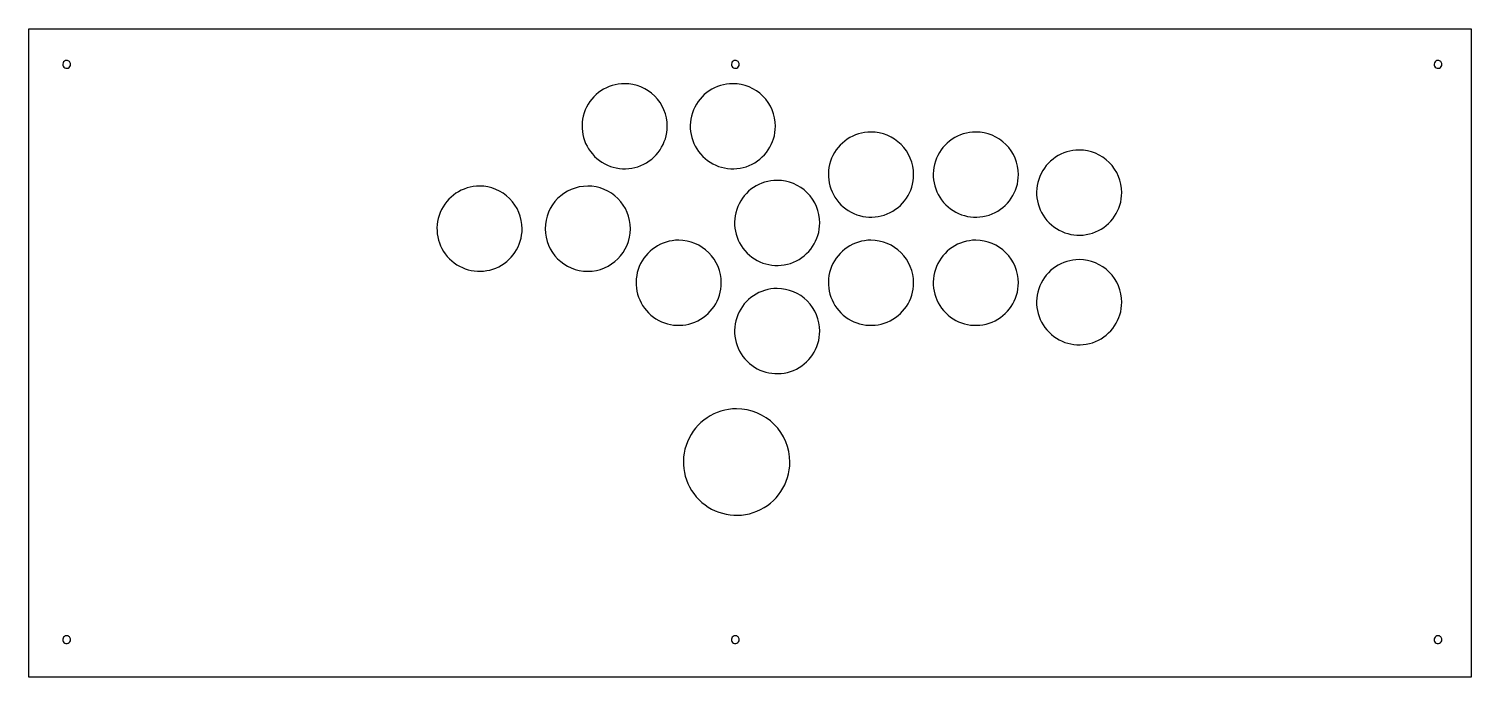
# Model space of a CAD drawing. Extents: x -33 to 367, y 117 to 297.
import ezdxf

# ---------------------------------------------------------------- set-up
doc = ezdxf.new("R2010")
doc.units = 0
doc.layers.add('Layer_1', color=7, linetype='CONTINUOUS')

msp = doc.modelspace()

# ---------------------------------------------------------------- linework, layer by layer
at = {"layer": 'Layer_1', "color": 7}
for p, q in [((-32.571911, 296.672565), (367.233509, 296.672565)), ((-32.571911, 116.863495), (-32.571911, 296.672565)), ((-32.571911, 296.672565), (-32.571911, 296.672565)), ((-32.571911, 296.672565), (-32.571911, 296.672565)), ((-32.571911, 296.672565), (-32.571911, 296.672565)), ((-32.571911, 296.672565), (-32.571911, 296.672565)), ((367.233509, 296.672565), (367.233509, 296.672565)), ((367.233509, 296.672565), (367.233509, 296.672565)), ((367.233509, 296.672565), (367.233509, 296.672565)), ((367.233509, 296.672565), (367.233509, 116.863495)), ((-22.087496, 287.894928), (-22.087496, 287.894928)), ((163.25806, 287.894928), (163.25806, 287.894928)), ((358.05447, 287.894928), (358.05447, 287.894928)), ((132.57922, 281.461666), (132.57922, 281.461666)), ((162.57784, 281.461666), (162.57784, 281.461666)), ((200.86638, 268.049366), (200.86638, 268.049366)), ((229.92606, 268.049366), (229.92606, 268.049366)), ((258.57581, 263.049366), (258.57581, 263.049366)), ((92.362167, 253.049304), (92.362167, 253.049304)), ((122.36186, 253.049304), (122.36186, 253.049304)), ((174.85547, 254.653362), (174.85547, 254.653362)), ((147.55768, 238.049358), (147.55768, 238.049358)), ((200.86638, 238.049358), (200.86638, 238.049358)), ((229.92606, 238.049358), (229.92606, 238.049358)), ((258.57581, 232.653362), (258.57581, 232.653362)), ((174.85547, 224.653827), (174.85547, 224.653827)), ((163.61601, 191.283698), (163.61601, 191.283698)), ((-22.087496, 128.365537), (-22.087496, 128.365537)), ((163.258, 128.365937), (163.258, 128.365937)), ((358.05399, 128.365937), (358.05399, 128.365937)), ((367.233509, 116.863495), (-32.571911, 116.863495)), ((-32.571911, 116.863495), (-32.571911, 116.863495)), ((367.233509, 116.863495), (367.233509, 116.863495))]:
    msp.add_line(p, q, dxfattribs=at)
for points in [[(-22.087496, 287.894928), (-22.527117, 287.894928), (-22.92345, 287.630107), (-23.091686, 287.22395)], [(-21.318922, 287.576575), (-21.522761, 287.780413), (-21.799225, 287.894928), (-22.087496, 287.894928)], [(163.25806, 287.894928), (162.818439, 287.894928), (162.422106, 287.630107), (162.25387, 287.22395)], [(164.026634, 287.576575), (163.822795, 287.780413), (163.546331, 287.894928), (163.25806, 287.894928)], [(358.05447, 287.894928), (357.614849, 287.894928), (357.218516, 287.630107), (357.05028, 287.22395)], [(358.823044, 287.576575), (358.619205, 287.780413), (358.342741, 287.894928), (358.05447, 287.894928)], [(-23.091686, 287.22395), (-23.259922, 286.817793), (-23.166929, 286.350286), (-22.85607, 286.039427)], [(-22.85607, 286.039427), (-22.545211, 285.728568), (-22.077704, 285.635575), (-21.671547, 285.803811)], [(-21.671547, 285.803811), (-21.26539, 285.972047), (-21.000569, 286.36838), (-21.000569, 286.808001)], [(-21.000569, 286.808001), (-21.000569, 287.096272), (-21.115084, 287.372736), (-21.318922, 287.576575)], [(162.25387, 287.22395), (162.085634, 286.817793), (162.178627, 286.350286), (162.489486, 286.039427)], [(162.489486, 286.039427), (162.800345, 285.728568), (163.267852, 285.635575), (163.674009, 285.803811)], [(163.674009, 285.803811), (164.080166, 285.972047), (164.344987, 286.36838), (164.344987, 286.808001)], [(164.344987, 286.808001), (164.344987, 287.096272), (164.230472, 287.372736), (164.026634, 287.576575)], [(357.05028, 287.22395), (356.882044, 286.817793), (356.975037, 286.350286), (357.285896, 286.039427)], [(357.285896, 286.039427), (357.596755, 285.728568), (358.064262, 285.635575), (358.470419, 285.803811)], [(358.470419, 285.803811), (358.876576, 285.972047), (359.141397, 286.36838), (359.141397, 286.808001)], [(359.141397, 286.808001), (359.141397, 287.096272), (359.026882, 287.372736), (358.823044, 287.576575)], [(132.57922, 281.461666), (127.804628, 281.461666), (123.500173, 278.585521), (121.673016, 274.174374)], [(140.926467, 278.004123), (138.712639, 280.217951), (135.710045, 281.461666), (132.57922, 281.461666)], [(162.57784, 281.461666), (157.803248, 281.461666), (153.498793, 278.585521), (151.671636, 274.174374)], [(170.925087, 278.004123), (168.711259, 280.217951), (165.708665, 281.461666), (162.57784, 281.461666)], [(144.38401, 269.656876), (144.38401, 272.787701), (143.140295, 275.790295), (140.926467, 278.004123)], [(174.38263, 269.656876), (174.38263, 272.787701), (173.138915, 275.790295), (170.925087, 278.004123)], [(121.673016, 274.174374), (119.845859, 269.763226), (120.855827, 264.685775), (124.231973, 261.309629)], [(151.671636, 274.174374), (149.844479, 269.763226), (150.854447, 264.685775), (154.230593, 261.309629)], [(137.096718, 258.750672), (141.507865, 260.577829), (144.38401, 264.882284), (144.38401, 269.656876)], [(167.095338, 258.750672), (171.506485, 260.577829), (174.38263, 264.882284), (174.38263, 269.656876)], [(200.86638, 268.049366), (196.091788, 268.049366), (191.787333, 265.173221), (189.960176, 260.762074)], [(209.213627, 264.591823), (206.999799, 266.805651), (203.997205, 268.049366), (200.86638, 268.049366)], [(229.92606, 268.049366), (225.151468, 268.049366), (220.847013, 265.173221), (219.019856, 260.762074)], [(238.273307, 264.591823), (236.059479, 266.805651), (233.056885, 268.049366), (229.92606, 268.049366)], [(212.67117, 256.244576), (212.67117, 259.375401), (211.427455, 262.377995), (209.213627, 264.591823)], [(241.73085, 256.244576), (241.73085, 259.375401), (240.487135, 262.377995), (238.273307, 264.591823)], [(124.231973, 261.309629), (127.608119, 257.933483), (132.68557, 256.923515), (137.096718, 258.750672)], [(154.230593, 261.309629), (157.606739, 257.933483), (162.68419, 256.923515), (167.095338, 258.750672)], [(189.960176, 260.762074), (188.133019, 256.350926), (189.142987, 251.273475), (192.519133, 247.897329)], [(219.019856, 260.762074), (217.192699, 256.350926), (218.202667, 251.273475), (221.578813, 247.897329)], [(258.57581, 263.049366), (253.801218, 263.049366), (249.496763, 260.173221), (247.669606, 255.762074)], [(266.923057, 259.591823), (264.709229, 261.805651), (261.706635, 263.049366), (258.57581, 263.049366)], [(205.383878, 245.338372), (209.795025, 247.165529), (212.67117, 251.469984), (212.67117, 256.244576)], [(234.443558, 245.338372), (238.854705, 247.165529), (241.73085, 251.469984), (241.73085, 256.244576)], [(270.3806, 251.244576), (270.3806, 254.375401), (269.136885, 257.377995), (266.923057, 259.591823)], [(92.362167, 253.049304), (87.587575, 253.049304), (83.28312, 250.173159), (81.455963, 245.762012)], [(100.709414, 249.591761), (98.495586, 251.805589), (95.492992, 253.049304), (92.362167, 253.049304)], [(122.36186, 253.049304), (115.842255, 253.049304), (110.55707, 247.764119), (110.55707, 241.244514)], [(130.709107, 249.591761), (128.495279, 251.805589), (125.492685, 253.049304), (122.36186, 253.049304)], [(174.85547, 254.653362), (170.080878, 254.653362), (165.776423, 251.777217), (163.949266, 247.36607)], [(183.202717, 251.195819), (180.988889, 253.409647), (177.986295, 254.653362), (174.85547, 254.653362)], [(247.669606, 255.762074), (245.842449, 251.350926), (246.852417, 246.273475), (250.228563, 242.897329)], [(104.166957, 241.244514), (104.166957, 244.375339), (102.923242, 247.377933), (100.709414, 249.591761)], [(134.16665, 241.244514), (134.16665, 244.375339), (132.922935, 247.377933), (130.709107, 249.591761)], [(186.66026, 242.848572), (186.66026, 245.979397), (185.416545, 248.981991), (183.202717, 251.195819)], [(192.519133, 247.897329), (195.895279, 244.521183), (200.97273, 243.511215), (205.383878, 245.338372)], [(221.578813, 247.897329), (224.954959, 244.521183), (230.03241, 243.511215), (234.443558, 245.338372)], [(263.093308, 240.338372), (267.504455, 242.165529), (270.3806, 246.469984), (270.3806, 251.244576)], [(81.455963, 245.762012), (79.628806, 241.350864), (80.638774, 236.273413), (84.01492, 232.897267)], [(163.949266, 247.36607), (162.122109, 242.954922), (163.132077, 237.877471), (166.508223, 234.501325)], [(96.879665, 230.33831), (101.290812, 232.165467), (104.166957, 236.469922), (104.166957, 241.244514)], [(110.55707, 241.244514), (110.55707, 234.724909), (115.842255, 229.439724), (122.36186, 229.439724)], [(122.36186, 229.439724), (128.881465, 229.439724), (134.16665, 234.724909), (134.16665, 241.244514)], [(179.372968, 231.942368), (183.784115, 233.769525), (186.66026, 238.07398), (186.66026, 242.848572)], [(250.228563, 242.897329), (253.604709, 239.521183), (258.68216, 238.511215), (263.093308, 240.338372)], [(147.55768, 238.049358), (142.783088, 238.049358), (138.478633, 235.173213), (136.651476, 230.762066)], [(155.904927, 234.591815), (153.691099, 236.805643), (150.688505, 238.049358), (147.55768, 238.049358)], [(200.86638, 238.049358), (196.091788, 238.049358), (191.787333, 235.173213), (189.960176, 230.762066)], [(209.213627, 234.591815), (206.999799, 236.805643), (203.997205, 238.049358), (200.86638, 238.049358)], [(229.92606, 238.049358), (225.151468, 238.049358), (220.847013, 235.173213), (219.019856, 230.762066)], [(238.273307, 234.591815), (236.059479, 236.805643), (233.056885, 238.049358), (229.92606, 238.049358)], [(84.01492, 232.897267), (87.391066, 229.521121), (92.468517, 228.511153), (96.879665, 230.33831)], [(159.36247, 226.244568), (159.36247, 229.375393), (158.118755, 232.377987), (155.904927, 234.591815)], [(166.508223, 234.501325), (169.884369, 231.125179), (174.96182, 230.115211), (179.372968, 231.942368)], [(212.67117, 226.244568), (212.67117, 229.375393), (211.427455, 232.377987), (209.213627, 234.591815)], [(241.73085, 226.244568), (241.73085, 229.375393), (240.487135, 232.377987), (238.273307, 234.591815)], [(258.57581, 232.653362), (253.801218, 232.653362), (249.496763, 229.777217), (247.669606, 225.36607)], [(266.923057, 229.195819), (264.709229, 231.409647), (261.706635, 232.653362), (258.57581, 232.653362)], [(136.651476, 230.762066), (134.824319, 226.350918), (135.834287, 221.273467), (139.210433, 217.897321)], [(189.960176, 230.762066), (188.133019, 226.350918), (189.142987, 221.273467), (192.519133, 217.897321)], [(219.019856, 230.762066), (217.192699, 226.350918), (218.202667, 221.273467), (221.578813, 217.897321)], [(270.3806, 220.848572), (270.3806, 223.979397), (269.136885, 226.981991), (266.923057, 229.195819)], [(152.075178, 215.338364), (156.486325, 217.165521), (159.36247, 221.469976), (159.36247, 226.244568)], [(174.85547, 224.653827), (170.080878, 224.653827), (165.776423, 221.777682), (163.949266, 217.366535)], [(183.202717, 221.196284), (180.988889, 223.410112), (177.986295, 224.653827), (174.85547, 224.653827)], [(205.383878, 215.338364), (209.795025, 217.165521), (212.67117, 221.469976), (212.67117, 226.244568)], [(234.443558, 215.338364), (238.854705, 217.165521), (241.73085, 221.469976), (241.73085, 226.244568)], [(247.669606, 225.36607), (245.842449, 220.954922), (246.852417, 215.877471), (250.228563, 212.501325)], [(186.66026, 212.849037), (186.66026, 215.979862), (185.416545, 218.982456), (183.202717, 221.196284)], [(263.093308, 209.942368), (267.504455, 211.769525), (270.3806, 216.07398), (270.3806, 220.848572)], [(139.210433, 217.897321), (142.586579, 214.521175), (147.66403, 213.511207), (152.075178, 215.338364)], [(163.949266, 217.366535), (162.122109, 212.955387), (163.132077, 207.877936), (166.508223, 204.50179)], [(192.519133, 217.897321), (195.895279, 214.521175), (200.97273, 213.511207), (205.383878, 215.338364)], [(221.578813, 217.897321), (224.954959, 214.521175), (230.03241, 213.511207), (234.443558, 215.338364)], [(179.372968, 201.942833), (183.784115, 203.76999), (186.66026, 208.074445), (186.66026, 212.849037)], [(250.228563, 212.501325), (253.604709, 209.125179), (258.68216, 208.115211), (263.093308, 209.942368)], [(166.508223, 204.50179), (169.884369, 201.125644), (174.96182, 200.115676), (179.372968, 201.942833)], [(163.61601, 191.283698), (157.64777, 191.283698), (152.267201, 187.688517), (149.983255, 182.174582)], [(174.050069, 186.961769), (171.282785, 189.729054), (167.529541, 191.283698), (163.61601, 191.283698)], [(178.371998, 176.52771), (178.371998, 180.441241), (176.817354, 184.194485), (174.050069, 186.961769)], [(149.983255, 182.174582), (147.699308, 176.660647), (148.961768, 170.313834), (153.181951, 166.093651)], [(169.262882, 162.894955), (174.776817, 165.178901), (178.371998, 170.55947), (178.371998, 176.52771)], [(153.181951, 166.093651), (157.402134, 161.873468), (163.748947, 160.611008), (169.262882, 162.894955)], [(-22.087496, 128.365537), (-22.527117, 128.365537), (-22.92345, 128.100716), (-23.091686, 127.694559)], [(-21.318922, 128.047184), (-21.522761, 128.251022), (-21.799225, 128.365537), (-22.087496, 128.365537)], [(-21.000569, 127.27861), (-21.000569, 127.566881), (-21.115084, 127.843345), (-21.318922, 128.047184)], [(163.258, 128.365937), (162.818379, 128.365937), (162.422046, 128.101116), (162.25381, 127.694959)], [(164.026574, 128.047584), (163.822735, 128.251422), (163.546271, 128.365937), (163.258, 128.365937)], [(164.344927, 127.27901), (164.344927, 127.567281), (164.230412, 127.843745), (164.026574, 128.047584)], [(358.05399, 128.365937), (357.614369, 128.365937), (357.218036, 128.101116), (357.0498, 127.694959)], [(358.822564, 128.047584), (358.618725, 128.251422), (358.342261, 128.365937), (358.05399, 128.365937)], [(359.140917, 127.27901), (359.140917, 127.567281), (359.026402, 127.843745), (358.822564, 128.047584)], [(-23.091686, 127.694559), (-23.259922, 127.288402), (-23.166929, 126.820895), (-22.85607, 126.510036)], [(-22.85607, 126.510036), (-22.545211, 126.199177), (-22.077704, 126.106184), (-21.671547, 126.27442)], [(-21.671547, 126.27442), (-21.26539, 126.442656), (-21.000569, 126.838989), (-21.000569, 127.27861)], [(162.25381, 127.694959), (162.085574, 127.288802), (162.178567, 126.821295), (162.489426, 126.510436)], [(162.489426, 126.510436), (162.800285, 126.199577), (163.267792, 126.106584), (163.673949, 126.27482)], [(163.673949, 126.27482), (164.080106, 126.443056), (164.344927, 126.839389), (164.344927, 127.27901)], [(357.0498, 127.694959), (356.881564, 127.288802), (356.974557, 126.821295), (357.285416, 126.510436)], [(357.285416, 126.510436), (357.596275, 126.199577), (358.063782, 126.106584), (358.469939, 126.27482)], [(358.469939, 126.27482), (358.876096, 126.443056), (359.140917, 126.839389), (359.140917, 127.27901)]]:
    msp.add_open_spline(points, degree=3, dxfattribs=at)

doc.saveas('drawing.dxf')
